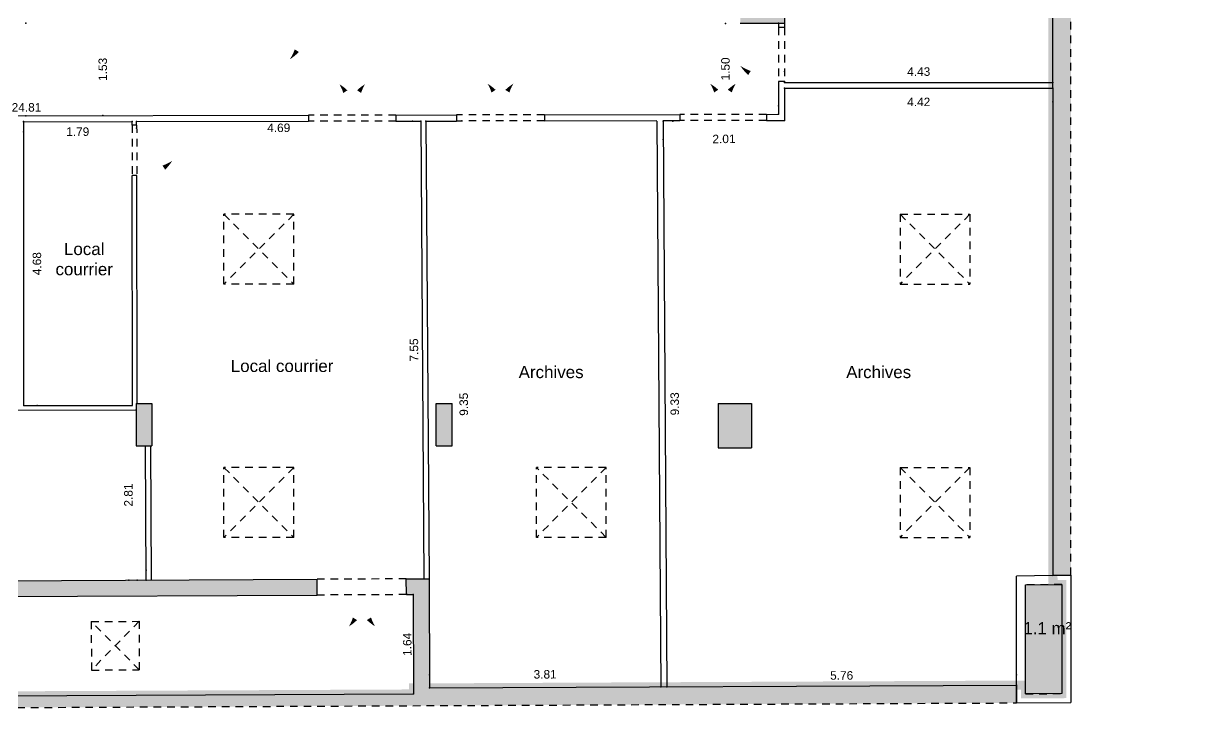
# Model space of a CAD drawing. Header units: metres. Extents: x 46.9 to 94.2, y 5.9 to 84.
# Drawn here: x 74.88 to 94.1, y 6.18 to 17.59 of the extents above; entities that cross this region are included whole.
import ezdxf
from ezdxf.enums import TextEntityAlignment as Align

# ---------------------------------------------------------------- set-up
doc = ezdxf.new("R2010")
doc.units = ezdxf.units.M
doc.header["$PDSIZE"] = 0.02
doc.linetypes.add('AXES', pattern=[2, 1.25, -0.25, 0.25, -0.25])
doc.linetypes.add('CACHE2', pattern=[0.1875, 0.125, -0.0625])
for name, color, linetype in [('GEX_BAT_cloison', 2, 'Continuous'), ('GEX_BAT_fenetre_de_toit', 3, 'Continuous'), ('GEX_BAT_gaine_tremie', 13, 'Continuous'), ('GEX_BAT_linteau_cloison', 3, 'CACHE2'), ('GEX_BAT_linteau_mur', 6, 'CACHE2'), ('GEX_BAT_mur', 1, 'Continuous'), ('GEX_EDS_sdp_2-tremie_su', 7, 'Continuous'), ('GEX_MEP_txt_cot_plani', 30, 'Continuous'), ('GEX_MEP_txt_designation', 7, 'Continuous')]:
    doc.layers.add(name, color=color, linetype=linetype)
for name, color, linetype, true_color in [('GEX_EDS_sdp_1-SDP', 1, 'AXES', 0xff0000), ('GEX_EDS_sdp_2-tremie', 7, 'Continuous', 0xffff7f), ('GEX_MEP_mur_pochage', 7, 'Continuous', 0x999999), ('GEX_MEP_ouvrant_porte', 9, 'Continuous', 0x808080)]:
    doc.layers.add(name, color=color, linetype=linetype, true_color=true_color)
doc.styles.add('Cota100', font='swissl.ttf', dxfattribs={"height": 0.14})
doc.styles.add('Désignation', font='swissl.ttf', dxfattribs={"height": 0.2})
doc.styles.add('SURF', font='swissl.ttf')
doc.dimstyles.new('00SCP', dxfattribs={"dimtxt": 0.2, "dimasz": 0.1, "dimexe": 1.25, "dimexo": 0.625, "dimgap": 0.05, "dimtad": 0, "dimzin": 0, "dimdsep": 46, "dimtxsty": 'Cota100', "dimblk": 'NONE', "dimcen": 0, "dimse1": 1, "dimse2": 1, "dimsd1": 1, "dimsd2": 1, "dimclrd": 256, "dimclrt": 256, "dimaunit": 2, "dimazin": 0, "dimtfac": 1, "dimtofl": 0, "dimtmove": 0, "dimatfit": 3, "dimldrblk": 'NONE', "dimfxl": 1, "dimlwd": -1, "dimarcsym": 0})

# ---------------------------------------------------------------- blocks, each defined once
blk = doc.blocks.new('*D9')
at = {"color": 0, "transparency": 16777216}
for p in [(91.26, 6.842), (85.496, 6.643), (91.261, 6.669)]:
    blk.add_point(p, dxfattribs=at)
at = {"layer": 'GEX_MEP_txt_cot_plani', "transparency": 16777216, "insert": (88.378, 6.829), "char_height": 0.14, "attachment_point": 5, "rotation": 0.2659, "style": 'Cota100'}
blk.add_mtext('5.76', dxfattribs=at)
blk = doc.blocks.new('_None')
blk = doc.blocks.new('*D10')
at = {"color": 0, "transparency": 16777216}
for p in [(85.432, 15.974), (85.594, 15.975), (85.496, 6.643)]:
    blk.add_point(p, dxfattribs=at)
at = {"layer": 'GEX_MEP_txt_cot_plani', "transparency": 16777216, "insert": (85.626, 11.31), "char_height": 0.14, "attachment_point": 5, "rotation": 90.3942, "style": 'Cota100'}
blk.add_mtext('9.33', dxfattribs=at)
blk = doc.blocks.new('*D11')
at = {"color": 0, "transparency": 16777216}
for p in [(87.436, 16.789), (87.436, 16.612), (91.862, 16.612)]:
    blk.add_point(p, dxfattribs=at)
at = {"layer": 'GEX_MEP_txt_cot_plani', "transparency": 16777216, "insert": (89.649, 16.789), "char_height": 0.14, "attachment_point": 5, "rotation": 359.9999, "style": 'Cota100'}
blk.add_mtext('4.43', dxfattribs=at)
blk = doc.blocks.new('*D12')
at = {"color": 0, "transparency": 16777216}
for p in [(91.724, 19.262), (91.862, 19.262), (91.862, 16.612)]:
    blk.add_point(p, dxfattribs=at)
at = {"layer": 'GEX_MEP_txt_cot_plani', "transparency": 16777216, "insert": (91.724, 17.937), "char_height": 0.14, "attachment_point": 5, "rotation": 89.9999, "style": 'Cota100'}
blk.add_mtext('2.65', dxfattribs=at)
blk = doc.blocks.new('*D13')
at = {"color": 0, "transparency": 16777216}
for p in [(81.581, 6.84), (81.582, 6.624), (85.396, 6.642)]:
    blk.add_point(p, dxfattribs=at)
at = {"layer": 'GEX_MEP_txt_cot_plani', "transparency": 16777216, "insert": (83.488, 6.848), "char_height": 0.14, "attachment_point": 5, "rotation": 0.2659, "style": 'Cota100'}
blk.add_mtext('3.81', dxfattribs=at)
blk = doc.blocks.new('*D14')
at = {"color": 0, "transparency": 16777216}
for p in [(81.522, 15.974), (82.116, 15.978), (81.582, 6.624)]:
    blk.add_point(p, dxfattribs=at)
at = {"layer": 'GEX_MEP_txt_cot_plani', "transparency": 16777216, "insert": (82.146, 11.303), "char_height": 0.14, "attachment_point": 5, "rotation": 90.3695, "style": 'Cota100'}
blk.add_mtext('9.35', dxfattribs=at)
blk = doc.blocks.new('*D15')
at = {"color": 0, "transparency": 16777216}
for p in [(81.21, 8.163), (81.31, 8.164), (81.317, 6.524)]:
    blk.add_point(p, dxfattribs=at)
at = {"layer": 'GEX_MEP_txt_cot_plani', "transparency": 16777216, "insert": (81.214, 7.343), "char_height": 0.14, "attachment_point": 5, "rotation": 90.2659, "style": 'Cota100'}
blk.add_mtext('1.64', dxfattribs=at)
blk = doc.blocks.new('*D16')
at = {"color": 0, "transparency": 16777216}
for p in [(57.759, 6.597), (57.76, 6.414), (81.317, 6.524)]:
    blk.add_point(p, dxfattribs=at)
at = {"layer": 'GEX_MEP_txt_cot_plani', "transparency": 16777216, "insert": (69.538, 6.651), "char_height": 0.14, "attachment_point": 5, "rotation": 0.2659, "style": 'Cota100'}
blk.add_mtext('23.56', dxfattribs=at)
blk = doc.blocks.new('*D27')
at = {"color": 0, "transparency": 16777216}
for p in [(76.908, 8.564), (67.755, 8.361), (76.909, 8.4)]:
    blk.add_point(p, dxfattribs=at)
at = {"layer": 'GEX_MEP_txt_cot_plani', "transparency": 16777216, "insert": (72.331, 8.544), "char_height": 0.14, "attachment_point": 5, "rotation": 0.247, "style": 'Cota100'}
blk.add_mtext('9.15', dxfattribs=at)
blk = doc.blocks.new('*D28')
at = {"color": 0, "transparency": 16777216}
for p in [(76.745, 11.21), (76.622, 8.402), (76.758, 8.403)]:
    blk.add_point(p, dxfattribs=at)
at = {"layer": 'GEX_MEP_txt_cot_plani', "transparency": 16777216, "insert": (76.615, 9.806), "char_height": 0.14, "attachment_point": 5, "rotation": 90.2659, "style": 'Cota100'}
blk.add_mtext('2.81', dxfattribs=at)
blk = doc.blocks.new('*D29')
at = {"color": 0, "transparency": 16777216}
for p in [(81.299, 15.973), (81.437, 15.974), (81.489, 8.425)]:
    blk.add_point(p, dxfattribs=at)
at = {"layer": 'GEX_MEP_txt_cot_plani', "transparency": 16777216, "insert": (81.325, 12.198), "char_height": 0.14, "attachment_point": 5, "rotation": 90.3942, "style": 'Cota100'}
blk.add_mtext('7.55', dxfattribs=at)
blk = doc.blocks.new('*D30')
at = {"color": 0, "transparency": 16777216}
for p in [(76.751, 15.965), (81.437, 15.974), (76.751, 15.858)]:
    blk.add_point(p, dxfattribs=at)
at = {"layer": 'GEX_MEP_txt_cot_plani', "transparency": 16777216, "insert": (79.094, 15.862), "char_height": 0.14, "attachment_point": 5, "rotation": 0.1119, "style": 'Cota100'}
blk.add_mtext('4.69', dxfattribs=at)
blk = doc.blocks.new('*D31')
at = {"color": 0, "transparency": 16777216}
for p in [(74.882, 15.965), (76.676, 15.965), (74.882, 15.799)]:
    blk.add_point(p, dxfattribs=at)
at = {"layer": 'GEX_MEP_txt_cot_plani', "transparency": 16777216, "insert": (75.779, 15.799), "char_height": 0.14, "attachment_point": 5, "rotation": 359.9999, "style": 'Cota100'}
blk.add_mtext('1.79', dxfattribs=at)
blk = doc.blocks.new('*D32')
at = {"color": 0, "transparency": 16777216}
for p in [(74.882, 15.961), (74.891, 11.281), (75.112, 11.282)]:
    blk.add_point(p, dxfattribs=at)
at = {"layer": 'GEX_MEP_txt_cot_plani', "transparency": 16777216, "insert": (75.107, 13.622), "char_height": 0.14, "attachment_point": 5, "rotation": 90.1119, "style": 'Cota100'}
blk.add_mtext('4.68', dxfattribs=at)
blk = doc.blocks.new('*D45')
at = {"color": 0, "transparency": 16777216}
for p in [(87.337, 16.223), (62.531, 16.037), (87.337, 16.086)]:
    blk.add_point(p, dxfattribs=at)
at = {"layer": 'GEX_MEP_txt_cot_plani', "transparency": 16777216, "insert": (74.934, 16.199), "char_height": 0.14, "attachment_point": 5, "rotation": 0.1119, "style": 'Cota100'}
blk.add_mtext('24.81', dxfattribs=at)
blk = doc.blocks.new('*D137')
at = {"color": 0, "transparency": 16777216}
for p in [(87.428, 20.462), (87.725, 20.463), (87.436, 16.627)]:
    blk.add_point(p, dxfattribs=at)
at = {"layer": 'GEX_MEP_txt_cot_plani', "transparency": 16777216, "insert": (87.729, 18.545), "char_height": 0.14, "attachment_point": 5, "rotation": 90.1119, "style": 'Cota100'}
blk.add_mtext('3.84', dxfattribs=at)
blk = doc.blocks.new('*D138')
at = {"color": 0, "transparency": 16777216}
for p in [(87.436, 16.516), (91.862, 16.516), (91.862, 16.29)]:
    blk.add_point(p, dxfattribs=at)
at = {"layer": 'GEX_MEP_txt_cot_plani', "transparency": 16777216, "insert": (89.649, 16.29), "char_height": 0.14, "attachment_point": 5, "rotation": 359.9999, "style": 'Cota100'}
blk.add_mtext('4.42', dxfattribs=at)
blk = doc.blocks.new('*D139')
at = {"color": 0, "transparency": 16777216}
for p in [(85.432, 15.972), (87.437, 15.986), (85.434, 15.672)]:
    blk.add_point(p, dxfattribs=at)
at = {"layer": 'GEX_MEP_txt_cot_plani', "transparency": 16777216, "insert": (86.437, 15.679), "char_height": 0.14, "attachment_point": 5, "rotation": 0.3942, "style": 'Cota100'}
blk.add_mtext('2.01', dxfattribs=at)
blk = doc.blocks.new('*D149')
at = {"color": 0, "transparency": 16777216}
for p in [(86.46, 17.585), (87.334, 17.587), (87.337, 16.086)]:
    blk.add_point(p, dxfattribs=at)
at = {"layer": 'GEX_MEP_txt_cot_plani', "transparency": 16777216, "insert": (86.462, 16.834), "char_height": 0.14, "attachment_point": 5, "rotation": 90.1119, "style": 'Cota100'}
blk.add_mtext('1.50', dxfattribs=at)
blk = doc.blocks.new('*D150')
at = {"color": 0, "transparency": 16777216}
for p in [(74.921, 17.587), (74.924, 16.061), (76.194, 16.064)]:
    blk.add_point(p, dxfattribs=at)
at = {"layer": 'GEX_MEP_txt_cot_plani', "transparency": 16777216, "insert": (76.193, 16.827), "char_height": 0.14, "attachment_point": 5, "rotation": 90.1119, "style": 'Cota100'}
blk.add_mtext('1.53', dxfattribs=at)

msp = doc.modelspace()

# ---------------------------------------------------------------- hatches: boundary and pattern name
at = {"layer": 'GEX_EDS_sdp_2-tremie'}
msp.add_hatch(color=256, dxfattribs=at).paths.add_polyline_path([(91.409, 8.322), (92.008, 8.332), (92.008, 6.53), (91.411, 6.528)])
at = {"layer": 'GEX_MEP_mur_pochage'}
for points in [[(93.047, 27.148), (91.828, 22.722), (91.828, 21.882), (89.018, 21.882), (89.018, 21.657), (91.828, 21.657), (91.828, 19.497), (89.838, 19.497), (89.838, 20.567), (89.642, 20.567), (89.642, 19.262), (91.862, 19.262), (91.862, 16.516), (91.862, 8.48), (92.158, 8.485), (92.158, 22.722), (93.433, 27.179), (94.05, 37.053), (93.666, 37.053)], [(87.434, 17.587), (87.433, 17.877), (86.706, 17.877), (86.706, 17.587)], [(77, 11.315), (76.745, 11.315), (76.745, 10.615), (77, 10.615)], [(81.692, 10.615), (81.952, 10.615), (81.952, 11.315), (81.692, 11.315)], [(86.891, 11.315), (86.342, 11.315), (86.342, 10.583), (86.891, 10.583)], [(81.582, 6.624), (81.574, 8.425), (81.198, 8.423), (81.2, 8.163), (81.31, 8.164), (81.317, 6.524), (57.76, 6.414), (57.76, 6.475), (49.354, 6.436), (49.356, 6.183), (91.262, 6.377), (91.261, 6.669)], [(79.73, 8.156), (79.728, 8.416), (56.717, 8.31), (56.717, 8.02), (57.76, 8.025), (57.76, 8.054)]]:
    msp.add_hatch(color=256, dxfattribs=at).paths.add_polyline_path(points)

# ---------------------------------------------------------------- linework, layer by layer
at = {"layer": 'GEX_BAT_cloison'}
for p, q in [((87.334, 17.587), (87.334, 17.517)), ((87.434, 17.517), (87.334, 17.517)), ((87.434, 17.587), (87.434, 17.517)), ((87.336, 16.627), (87.337, 16.086)), ((87.436, 16.627), (87.336, 16.627)), ((87.436, 16.627), (87.436, 16.612)), ((87.436, 16.612), (91.862, 16.612)), ((87.436, 16.516), (91.862, 16.516)), ((87.436, 16.516), (87.437, 15.986)), ((70.117, 16.052), (79.587, 16.071)), ((74.882, 15.961), (76.676, 15.965)), ((74.882, 15.961), (74.882, 11.281)), ((76.676, 15.905), (76.676, 15.965)), ((76.751, 15.965), (79.587, 15.971)), ((76.751, 15.905), (76.751, 15.965)), ((79.587, 16.071), (79.587, 15.971)), ((81.027, 16.073), (82.027, 16.075)), ((81.027, 16.073), (81.027, 15.973)), ((81.027, 15.973), (81.437, 15.974)), ((81.437, 15.974), (81.489, 8.425)), ((81.522, 15.974), (82.027, 15.975)), ((81.522, 15.974), (81.574, 8.425)), ((82.027, 16.075), (82.027, 15.975)), ((83.477, 16.078), (85.707, 16.083)), ((83.477, 16.078), (83.477, 15.978)), ((83.477, 15.978), (85.332, 15.982)), ((85.332, 15.974), (85.396, 6.642)), ((85.432, 15.982), (85.707, 15.983)), ((85.432, 15.974), (85.496, 6.643)), ((85.707, 16.083), (85.707, 15.983)), ((87.137, 16.085), (87.337, 16.086)), ((87.137, 16.085), (87.137, 15.985)), ((87.137, 15.985), (87.437, 15.986)), ((76.751, 15.905), (76.676, 15.905)), ((76.685, 11.285), (76.677, 15.075)), ((76.752, 15.075), (76.677, 15.075)), ((76.76, 11.315), (76.752, 15.075)), ((72.052, 11.201), (76.745, 11.21)), ((74.882, 11.281), (76.685, 11.285)), ((76.909, 8.403), (76.899, 10.615)), ((76.993, 8.404), (76.984, 10.615))]:
    msp.add_line(p, q, dxfattribs=at)
at = {"layer": 'GEX_BAT_fenetre_de_toit', "linetype": 'CACHE2'}
for p, q in [((79.341, 14.436), (78.191, 14.436)), ((78.191, 13.286), (78.191, 14.436)), ((79.341, 14.436), (78.191, 13.286)), ((78.191, 14.436), (79.341, 13.286)), ((79.341, 13.286), (79.341, 14.436)), ((89.342, 14.436), (90.492, 14.436)), ((89.342, 14.436), (89.342, 13.286)), ((90.492, 14.436), (89.342, 13.286)), ((89.342, 14.436), (90.492, 13.286)), ((90.492, 14.436), (90.492, 13.286)), ((79.341, 13.286), (78.191, 13.286)), ((89.342, 13.286), (90.492, 13.286)), ((79.341, 10.258), (78.191, 10.258)), ((78.191, 9.108), (78.191, 10.258)), ((79.341, 10.258), (78.191, 9.108)), ((78.191, 10.258), (79.341, 9.108)), ((79.341, 9.108), (79.341, 10.258)), ((84.495, 10.258), (83.345, 10.258)), ((83.345, 9.108), (83.345, 10.258)), ((84.495, 9.108), (83.345, 10.258)), ((84.495, 10.258), (83.345, 9.108)), ((84.495, 9.108), (84.495, 10.258)), ((89.342, 10.258), (89.342, 9.108)), ((89.342, 10.258), (90.492, 10.258)), ((90.492, 10.258), (89.342, 9.108)), ((89.342, 10.258), (90.492, 9.108)), ((90.492, 10.258), (90.492, 9.108)), ((79.341, 9.108), (78.191, 9.108)), ((84.495, 9.108), (83.345, 9.108)), ((89.342, 9.108), (90.492, 9.108)), ((76.002, 7.719), (76.792, 7.723)), ((76.002, 7.719), (76.005, 6.919)), ((76.795, 6.923), (76.002, 7.719)), ((76.792, 7.723), (76.005, 6.919)), ((76.792, 7.723), (76.795, 6.923)), ((76.005, 6.919), (76.795, 6.923))]:
    msp.add_line(p, q, dxfattribs=at)
at = {"layer": 'GEX_BAT_gaine_tremie'}
for p, q in [((92.158, 8.485), (91.259, 8.47)), ((91.261, 6.377), (91.259, 8.47)), ((92.158, 8.485), (92.158, 6.381)), ((91.261, 6.377), (92.158, 6.381))]:
    msp.add_line(p, q, dxfattribs=at)
at = {"layer": 'GEX_BAT_gaine_tremie', "linetype": 'CACHE2'}
for p, q in [((92.008, 8.332), (91.409, 8.322)), ((91.411, 6.528), (91.409, 8.322)), ((92.008, 8.332), (92.008, 6.53)), ((91.411, 6.528), (92.008, 6.53))]:
    msp.add_line(p, q, dxfattribs=at)
at = {"layer": 'GEX_BAT_linteau_cloison'}
for p, q in [((87.334, 17.517), (87.336, 16.627)), ((87.434, 17.517), (87.436, 16.627)), ((81.027, 16.073), (79.587, 16.071)), ((81.027, 15.973), (79.587, 15.971)), ((83.477, 16.078), (82.027, 16.075)), ((83.477, 15.978), (82.027, 15.975)), ((87.137, 16.085), (85.707, 16.083)), ((87.137, 15.985), (85.707, 15.983)), ((76.676, 15.905), (76.677, 15.075)), ((76.751, 15.905), (76.752, 15.075))]:
    msp.add_line(p, q, dxfattribs=at)
at = {"layer": 'GEX_BAT_linteau_mur'}
for p, q in [((81.198, 8.423), (79.728, 8.416)), ((81.2, 8.163), (79.73, 8.156))]:
    msp.add_line(p, q, dxfattribs=at)
at = {"layer": 'GEX_BAT_mur', "linetype": 'CACHE2'}
for p, q in [((92.158, 8.485), (92.158, 22.722)), ((49.356, 6.183), (91.261, 6.377))]:
    msp.add_line(p, q, dxfattribs=at)
at = {"layer": 'GEX_BAT_mur'}
for p, q in [((91.862, 16.516), (91.862, 19.262)), ((87.433, 17.877), (87.434, 17.587)), ((86.706, 17.587), (87.434, 17.587)), ((91.862, 16.516), (91.862, 8.48)), ((76.745, 11.315), (76.745, 10.615)), ((76.745, 11.315), (77, 11.315)), ((77, 11.315), (77, 10.615)), ((81.692, 11.315), (81.952, 11.315)), ((81.692, 10.615), (81.692, 11.315)), ((81.952, 10.615), (81.952, 11.315)), ((86.342, 11.315), (86.891, 11.315)), ((86.342, 11.315), (86.342, 10.583)), ((86.891, 11.315), (86.891, 10.583)), ((76.745, 10.615), (77, 10.615)), ((81.692, 10.615), (81.952, 10.615)), ((86.342, 10.583), (86.891, 10.583)), ((91.862, 8.48), (92.158, 8.485)), ((56.717, 8.31), (79.728, 8.416)), ((79.73, 8.156), (79.728, 8.416)), ((81.198, 8.423), (81.574, 8.425)), ((81.2, 8.163), (81.198, 8.423)), ((81.574, 8.425), (81.582, 6.624)), ((57.76, 8.054), (79.73, 8.156)), ((81.2, 8.163), (81.31, 8.164)), ((81.31, 8.164), (81.317, 6.524)), ((81.582, 6.624), (91.261, 6.669)), ((91.261, 6.669), (91.262, 6.377)), ((57.76, 6.414), (81.317, 6.524))]:
    msp.add_line(p, q, dxfattribs=at)
at = {"layer": 'GEX_EDS_sdp_1-SDP', "const_width": 0.15, "flags": 128}
msp.add_lwpolyline([(93.047, 27.148), (93.676, 37.204), (93.91, 37.204), (94.022, 38.994), (93.206, 38.989), (93.207, 38.841), (90.677, 38.829), (87.917, 38.815), (87.816, 38.55), (87.893, 38.522), (87.802, 38.332, 0.105487), (86.007, 38.725), (86.007, 38.825), (82.787, 38.809), (82.787, 38.706, 0.065069), (81.125, 38.355), (81.069, 38.512), (81.069, 38.779), (74.951, 38.746), (74.546, 38.746), (74.546, 38.859), (67.83, 38.824), (67.831, 38.633), (55.013, 38.496), (55.013, 32.327), (57.779, 32.327), (57.779, 32.127), (57.779, 30.485), (57.779, 30.191), (56.808, 30.191), (56.808, 28.78), (56.858, 28.78), (56.858, 28.725), (56.808, 28.725), (56.808, 26.76), (56.858, 26.76), (56.858, 26.705), (56.808, 26.705), (56.808, 24.635), (55.723, 24.635), (55.723, 20.322), (56.808, 20.322), (56.808, 20.277), (56.808, 18.241), (56.808, 17.939), (56.808, 16.001), (56.808, 14.052), (56.858, 14.052), (56.858, 13.997), (56.808, 13.997), (56.808, 12.042), (56.858, 12.042), (56.858, 11.987), (56.808, 11.987), (56.808, 10.022), (56.858, 10.022), (56.858, 9.967), (56.808, 9.967), (56.808, 8.31), (57.759, 8.314), (57.76, 8.054), (57.76, 6.414), (61.452, 6.432), (69.539, 6.469), (81.317, 6.524), (81.317, 6.623), (81.582, 6.624), (85.496, 6.643), (91.261, 6.67), (91.411, 6.67), (91.411, 6.528), (92.008, 6.53), (92.008, 8.33), (91.865, 8.33), (91.862, 8.48), (91.862, 19.262), (91.828, 19.262), (91.828, 19.497), (91.828, 22.722)], format="xyb", close=True, dxfattribs=at)
at = {"layer": 'GEX_EDS_sdp_2-tremie', "flags": 128}
msp.add_lwpolyline([(91.409, 8.322), (92.008, 8.332), (92.008, 6.53), (91.411, 6.528)], close=True, dxfattribs=at)
at = {"layer": 'GEX_MEP_ouvrant_porte', "flags": 128}
for points in [[(78.684, 17.587, 0, 0, 0), (79.278, 16.993, 0, 0.08, 0.054328), (79.392, 17.135, 0, 0, 0.143039), (79.524, 17.587, 0, 0, 0.143039)], [(87.334, 17.517, 0, 0, 0), (86.706, 16.886, 0, 0.08, 0.054328), (86.857, 16.766, 0, 0, 0.143039), (87.336, 16.627, 0, 0, 0.143039)], [(79.587, 16.071, 0, 0, 0), (80.095, 16.581, 0, 0.08, -0.054328), (80.193, 16.459, 0, 0, -0.143039), (80.307, 16.072, 0, 0, -0.143039)], [(81.027, 16.073, 0, 0, 0), (80.517, 16.582, 0, 0.08, 0.054328), (80.419, 16.46, 0, 0, 0.143039), (80.307, 16.072, 0, 0, 0.143039)], [(82.027, 16.075, 0, 0, 0), (82.539, 16.589, 0, 0.08, -0.054328), (82.637, 16.467, 0, 0, -0.143039), (82.752, 16.077, 0, 0, -0.143039)], [(83.477, 16.078, 0, 0, 0), (82.963, 16.59, 0, 0.08, 0.054328), (82.865, 16.467, 0, 0, 0.143039), (82.752, 16.077, 0, 0, 0.143039)], [(85.707, 16.083, 0, 0, 0), (86.211, 16.589, 0, 0.08, -0.054328), (86.309, 16.469, 0, 0, -0.143039), (86.422, 16.084, 0, 0, -0.143039)], [(87.137, 16.085, 0, 0, 0), (86.63, 16.59, 0, 0.08, 0.054328), (86.533, 16.469, 0, 0, 0.143039), (86.422, 16.084, 0, 0, 0.143039)], [(76.752, 15.075, 0, 0, 0.143039), (77.199, 15.206, 0.08, 0, 0.054328), (77.339, 15.319, 0, 0, 0), (76.751, 15.905, 0, 0, 0)], [(80.465, 8.16, 0, 0, -0.143039), (80.351, 7.764, 0.08, 0, -0.054328), (80.252, 7.639, 0, 0, 0), (79.73, 8.156, 0, 0, 0)], [(80.465, 8.16, 0, 0, 0.143039), (80.582, 7.765, 0.08, 0, 0.054328), (80.682, 7.641, 0, 0, 0), (81.2, 8.163, 0, 0, 0)]]:
    msp.add_lwpolyline(points, format="xyseb", dxfattribs=at)

# ---------------------------------------------------------------- texts
at = {"layer": 'GEX_EDS_sdp_2-tremie_su', "style": 'SURF'}
msp.add_text('1.1 m²', height=0.2, dxfattribs=at).set_placement((91.769, 7.609), align=Align.MIDDLE_CENTER)
at = {"layer": 'GEX_MEP_txt_designation', "char_height": 0.2, "rotation": 359.9999, "style": 'Désignation'}
for s, insert, width, attachment_point in [('Local \\Pcourrier', (75.886, 13.696), 5.37082, 5), ('Local courrier', (79.149, 11.934), 5.37082, 5), ('Archives', (83.051, 11.934), 1.022, 1), ('Archives', (88.453, 11.934), 1.022, 1)]:
    msp.add_mtext(s, dxfattribs=dict(at, insert=insert, width=width, attachment_point=attachment_point))

# ---------------------------------------------------------------- dimensions: what is measured, and where the dimension line sits
at = {"layer": 'GEX_MEP_txt_cot_plani'}
for p1, p2, distance, picture, middle in [((87.436, 16.627), (87.428, 20.462), -0.297, '*D137', (87.729, 18.545)), ((74.921, 17.587), (74.924, 16.061), 1.271, '*D150', (76.193, 16.827)), ((87.337, 16.086), (87.334, 17.587), 0.874, '*D149', (86.462, 16.834)), ((87.437, 15.986), (85.432, 15.972), 0.3, '*D139', (86.437, 15.679))]:
    dim = msp.add_aligned_dim(p1=p1, p2=p2, distance=distance, dimstyle='00SCP', dxfattribs=at)
    dim.commit()
    dim.dimension.update_dxf_attribs({"geometry": picture, "text_midpoint": middle})
for p1, p2, distance, picture, middle in [((91.862, 16.612), (91.862, 19.262), 0.138, '*D12', (91.724, 17.937)), ((91.862, 16.612), (87.436, 16.612), -0.177, '*D11', (89.649, 16.789)), ((62.531, 16.037), (87.337, 16.086), 0.137, '*D45', (74.934, 16.199)), ((76.676, 15.965), (74.882, 15.965), 0.166, '*D31', (75.779, 15.799)), ((74.882, 15.961), (74.891, 11.281), 0.221, '*D32', (75.107, 13.622)), ((81.437, 15.974), (76.751, 15.965), 0.107, '*D30', (79.094, 15.862)), ((81.489, 8.425), (81.437, 15.974), 0.138, '*D29', (81.325, 12.198)), ((81.582, 6.624), (81.522, 15.974), -0.594, '*D14', (82.146, 11.303)), ((85.496, 6.643), (85.432, 15.974), -0.162, '*D10', (85.626, 11.31)), ((76.745, 11.21), (76.758, 8.403), -0.137, '*D28', (76.615, 9.806)), ((67.755, 8.361), (76.909, 8.4), 0.163, '*D27', (72.331, 8.544)), ((81.317, 6.524), (81.31, 8.164), 0.1, '*D15', (81.214, 7.343)), ((85.396, 6.642), (81.582, 6.624), -0.215, '*D13', (83.488, 6.848)), ((85.4963, 6.6426), (91.261, 6.6693), 0.173, '*D9', (88.3778, 6.8289)), ((81.317, 6.524), (57.76, 6.414), -0.182, '*D16', (69.538, 6.651))]:
    dim = msp.add_aligned_dim(p1=p1, p2=p2, distance=distance, dimstyle='00SCP', override={"dimtxt": 0.14}, dxfattribs=at)
    dim.commit()
    dim.dimension.update_dxf_attribs({"geometry": picture, "text_midpoint": middle})
dim = msp.add_aligned_dim(p1=(87.436, 16.516), p2=(91.862, 16.516), distance=-0.226, text='4.42', dimstyle='00SCP', dxfattribs=at)
dim.commit()
dim.dimension.update_dxf_attribs({"geometry": '*D138', "text_midpoint": (89.649, 16.29)})

doc.saveas('drawing.dxf')
